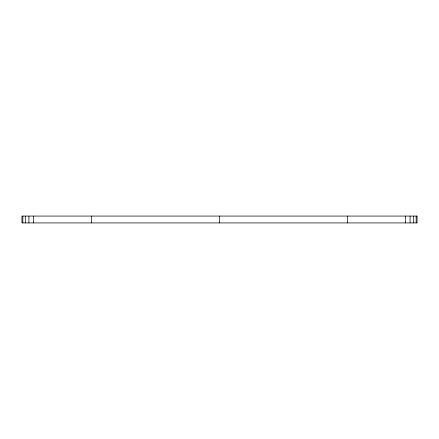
<?xml version="1.0" encoding="UTF-8"?>
<svg xmlns="http://www.w3.org/2000/svg" width="439" height="439" viewBox="0 0 439 439"><rect width="100%" height="100%" fill="white"/><g stroke="black" fill="none" stroke-linecap="round" stroke-linejoin="round"><path stroke-width="0.66" d="M416.15 216.076L416.15 222.924M413.703 216.076L413.703 222.924M410.075 216.076L410.075 222.924M405.631 216.076L405.631 222.924M347.463 216.076L347.463 222.924M219.5 216.076L219.5 222.924M91.537 216.076L91.537 222.924M33.369 216.076L33.369 222.924M28.925 216.076L28.925 222.924M25.297 216.076L25.297 222.924M22.85 216.076L22.85 222.924M417.05 216.076L21.95 216.076L21.95 222.924L417.05 222.924L417.05 216.076"/></g></svg>
